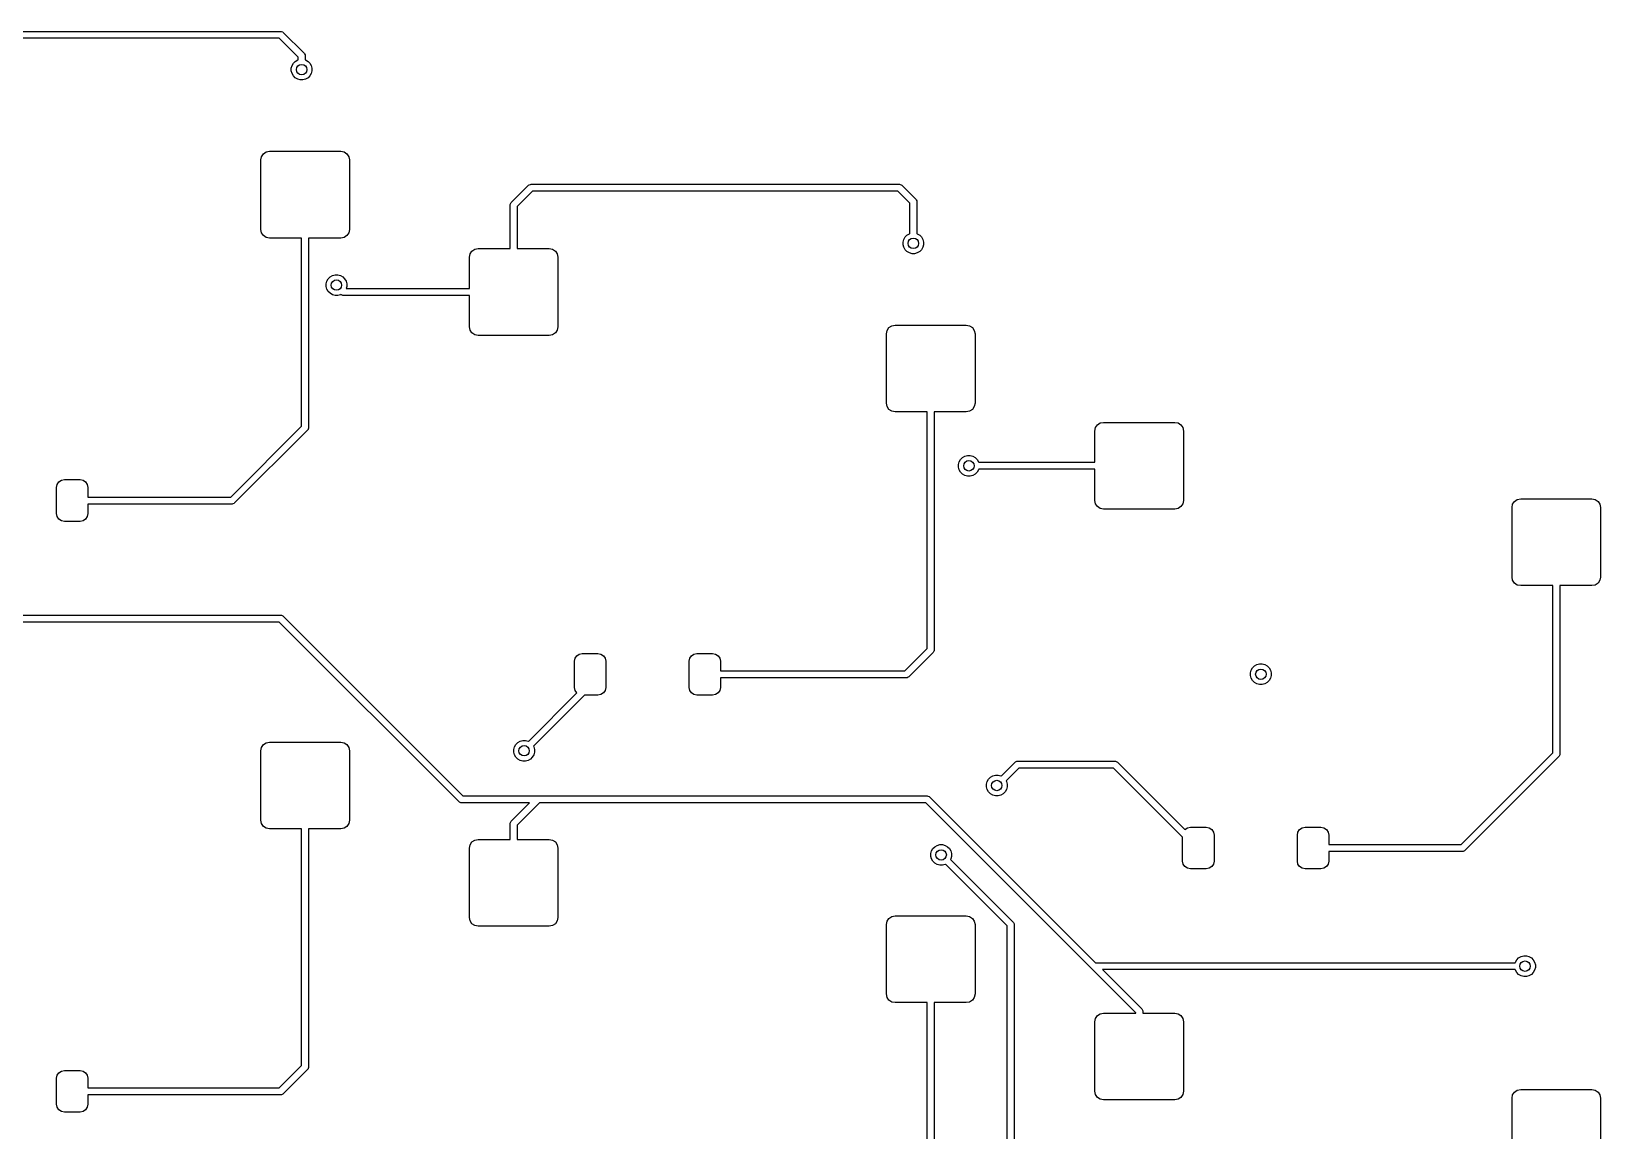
# Model space of a CAD drawing. Extents: x -0.32 to 5.67, y -3.44 to 0.73.
# Drawn here: x 2.151 to 3.928, y -0.517 to 0.728 of the extents above; entities that cross this region are included whole.
import ezdxf

# ---------------------------------------------------------------- set-up
doc = ezdxf.new("R2010")
doc.units = 0
doc.header["$MEASUREMENT"] = 0
doc.layers.add('BLACK', color=7, linetype='CONTINUOUS')

msp = doc.modelspace()

# ---------------------------------------------------------------- linework, layer by layer
at = {"layer": 'BLACK', "linetype": 'CONTINUOUS'}
for p, q in [((2.0157, 0.7283), (2.4331, 0.7283)), ((2.4314, 0.7205), (2.0174, 0.7205)), ((2.4528, 0.6992), (2.4314, 0.7205)), ((2.4331, 0.7283), (2.4338, 0.7283)), ((2.4338, 0.7283), (2.4353, 0.7277)), ((2.4353, 0.7277), (2.4359, 0.7272)), ((2.4359, 0.7272), (2.4595, 0.7036)), ((2.4473, 0.6922), (2.4495, 0.6944)), ((2.4495, 0.6944), (2.4522, 0.696)), ((2.4522, 0.696), (2.4528, 0.6961)), ((2.4528, 0.6961), (2.4528, 0.6992)), ((2.4595, 0.7036), (2.46, 0.703)), ((2.46, 0.703), (2.4606, 0.7016)), ((2.4606, 0.7016), (2.4606, 0.7008)), ((2.4606, 0.7008), (2.4606, 0.6961)), ((2.4606, 0.6961), (2.4612, 0.696)), ((2.4612, 0.696), (2.4639, 0.6944)), ((2.4639, 0.6944), (2.4661, 0.6922)), ((2.445, 0.6866), (2.4458, 0.6896)), ((2.445, 0.6835), (2.445, 0.6866)), ((2.4458, 0.6805), (2.445, 0.6835)), ((2.4458, 0.6896), (2.4473, 0.6922)), ((2.4473, 0.6778), (2.4458, 0.6805)), ((2.4495, 0.6757), (2.4473, 0.6778)), ((2.4522, 0.6741), (2.4495, 0.6757)), ((2.4639, 0.6757), (2.4612, 0.6741)), ((2.4661, 0.6778), (2.4639, 0.6757)), ((2.4661, 0.6922), (2.4676, 0.6896)), ((2.4676, 0.6805), (2.4661, 0.6778)), ((2.4676, 0.6896), (2.4684, 0.6866)), ((2.4684, 0.6835), (2.4676, 0.6805)), ((2.4684, 0.6866), (2.4684, 0.6835)), ((2.4552, 0.6733), (2.4522, 0.6741)), ((2.4582, 0.6733), (2.4552, 0.6733)), ((2.4612, 0.6741), (2.4582, 0.6733)), ((2.4112, 0.5864), (2.4133, 0.5896)), ((2.4133, 0.5896), (2.4165, 0.5918)), ((2.4165, 0.5918), (2.4203, 0.5925)), ((2.4203, 0.5925), (2.501, 0.5925)), ((2.501, 0.5925), (2.5048, 0.5918)), ((2.5048, 0.5918), (2.5079, 0.5896)), ((2.5079, 0.5896), (2.5101, 0.5864)), ((2.4104, 0.5827), (2.4112, 0.5864)), ((2.4104, 0.5039), (2.4104, 0.5827)), ((2.5101, 0.5864), (2.5108, 0.5827)), ((2.5108, 0.5827), (2.5108, 0.5039)), ((2.6941, 0.5343), (2.7138, 0.554)), ((2.7138, 0.554), (2.7143, 0.5545)), ((2.7143, 0.5545), (2.7158, 0.555)), ((2.7158, 0.555), (2.7165, 0.5551)), ((2.7165, 0.5551), (3.1339, 0.5551)), ((3.1339, 0.5551), (3.1346, 0.555)), ((3.1346, 0.555), (3.136, 0.5545)), ((3.136, 0.5545), (3.1366, 0.554)), ((3.1366, 0.554), (3.1524, 0.5382)), ((2.693, 0.5323), (2.6936, 0.5337)), ((2.6936, 0.5337), (2.6941, 0.5343)), ((2.7182, 0.5472), (2.7008, 0.5299)), ((3.1322, 0.5472), (2.7182, 0.5472)), ((3.1457, 0.5338), (3.1322, 0.5472)), ((3.1457, 0.4993), (3.1457, 0.5338)), ((3.1524, 0.5382), (3.1529, 0.5376)), ((3.1529, 0.5376), (3.1529, 0.5376)), ((3.1529, 0.5376), (3.1535, 0.5362)), ((3.1535, 0.5362), (3.1535, 0.5354)), ((3.1535, 0.5354), (3.1535, 0.4993)), ((2.6929, 0.5315), (2.693, 0.5323)), ((2.6929, 0.4823), (2.6929, 0.5315)), ((2.7008, 0.5299), (2.7008, 0.4823)), ((2.4112, 0.5002), (2.4104, 0.5039)), ((2.4133, 0.497), (2.4112, 0.5002)), ((2.5101, 0.5002), (2.5079, 0.497)), ((2.5108, 0.5039), (2.5101, 0.5002)), ((3.1424, 0.4976), (3.1451, 0.4991)), ((3.1451, 0.4991), (3.1457, 0.4993)), ((3.1535, 0.4993), (3.1541, 0.4991)), ((3.1541, 0.4991), (3.1568, 0.4976)), ((2.4165, 0.4948), (2.4133, 0.497)), ((2.4203, 0.4941), (2.4165, 0.4948)), ((2.4567, 0.4941), (2.4203, 0.4941)), ((2.4567, 0.2812), (2.4567, 0.4941)), ((2.501, 0.4941), (2.4646, 0.4941)), ((2.4646, 0.4941), (2.4646, 0.2795)), ((2.5048, 0.4948), (2.501, 0.4941)), ((2.5079, 0.497), (2.5048, 0.4948)), ((2.6495, 0.4794), (2.6527, 0.4815)), ((2.6527, 0.4815), (2.6565, 0.4823)), ((2.6565, 0.4823), (2.6929, 0.4823)), ((2.7008, 0.4823), (2.7372, 0.4823)), ((2.7372, 0.4823), (2.741, 0.4815)), ((2.741, 0.4815), (2.7442, 0.4794)), ((3.1379, 0.4897), (3.1387, 0.4927)), ((3.1379, 0.4866), (3.1379, 0.4897)), ((3.1387, 0.4837), (3.1379, 0.4866)), ((3.1387, 0.4927), (3.1402, 0.4954)), ((3.1402, 0.481), (3.1387, 0.4837)), ((3.1402, 0.4954), (3.1424, 0.4976)), ((3.1424, 0.4788), (3.1402, 0.481)), ((3.1568, 0.4976), (3.159, 0.4954)), ((3.159, 0.481), (3.1568, 0.4788)), ((3.159, 0.4954), (3.1605, 0.4927)), ((3.1605, 0.4837), (3.159, 0.481)), ((3.1605, 0.4927), (3.1613, 0.4897)), ((3.1613, 0.4866), (3.1605, 0.4837)), ((3.1613, 0.4897), (3.1613, 0.4866)), ((2.6467, 0.4724), (2.6474, 0.4762)), ((2.6467, 0.437), (2.6467, 0.4724)), ((2.6474, 0.4762), (2.6495, 0.4794)), ((2.7442, 0.4794), (2.7463, 0.4762)), ((2.7463, 0.4762), (2.747, 0.4724)), ((2.747, 0.4724), (2.747, 0.3937)), ((3.1451, 0.4773), (3.1424, 0.4788)), ((3.1481, 0.4765), (3.1451, 0.4773)), ((3.1511, 0.4765), (3.1481, 0.4765)), ((3.1541, 0.4773), (3.1511, 0.4765)), ((3.1568, 0.4788), (3.1541, 0.4773)), ((2.4844, 0.4425), (2.4852, 0.4455)), ((2.4852, 0.4455), (2.4867, 0.4481)), ((2.4867, 0.4481), (2.4889, 0.4503)), ((2.4889, 0.4503), (2.4915, 0.4519)), ((2.4915, 0.4519), (2.4945, 0.4527)), ((2.4945, 0.4527), (2.4976, 0.4527)), ((2.4976, 0.4527), (2.5006, 0.4519)), ((2.5006, 0.4519), (2.5033, 0.4503)), ((2.5033, 0.4503), (2.5054, 0.4481)), ((2.5054, 0.4481), (2.507, 0.4455)), ((2.507, 0.4455), (2.5078, 0.4425)), ((2.4844, 0.4394), (2.4844, 0.4425)), ((2.4852, 0.4364), (2.4844, 0.4394)), ((2.4867, 0.4338), (2.4852, 0.4364)), ((2.4889, 0.4316), (2.4867, 0.4338)), ((2.4915, 0.43), (2.4889, 0.4316)), ((2.4945, 0.4292), (2.4915, 0.43)), ((2.4976, 0.4292), (2.4945, 0.4292)), ((2.5006, 0.43), (2.4976, 0.4292)), ((2.5011, 0.4303), (2.5006, 0.43)), ((2.5012, 0.4303), (2.5011, 0.4303)), ((2.5017, 0.4298), (2.5012, 0.4303)), ((2.5032, 0.4292), (2.5017, 0.4298)), ((2.5039, 0.4291), (2.5032, 0.4292)), ((2.6467, 0.4291), (2.5039, 0.4291)), ((2.5078, 0.4394), (2.5071, 0.437)), ((2.5071, 0.437), (2.6467, 0.437)), ((2.5078, 0.4425), (2.5078, 0.4394)), ((2.6467, 0.3937), (2.6467, 0.4291)), ((2.6474, 0.3899), (2.6467, 0.3937)), ((2.747, 0.3937), (2.7463, 0.3899)), ((3.1198, 0.3896), (3.122, 0.3928)), ((3.122, 0.3928), (3.1252, 0.3949)), ((3.1252, 0.3949), (3.1289, 0.3957)), ((3.1289, 0.3957), (3.2096, 0.3957)), ((3.2096, 0.3957), (3.2134, 0.3949)), ((3.2134, 0.3949), (3.2166, 0.3928)), ((3.2166, 0.3928), (3.2187, 0.3896)), ((2.6495, 0.3867), (2.6474, 0.3899)), ((2.6527, 0.3846), (2.6495, 0.3867)), ((2.6565, 0.3839), (2.6527, 0.3846)), ((2.7372, 0.3839), (2.6565, 0.3839)), ((2.741, 0.3846), (2.7372, 0.3839)), ((2.7442, 0.3867), (2.741, 0.3846)), ((2.7463, 0.3899), (2.7442, 0.3867)), ((3.1191, 0.3858), (3.1198, 0.3896)), ((3.1191, 0.3071), (3.1191, 0.3858)), ((3.2187, 0.3896), (3.2195, 0.3858)), ((3.2195, 0.3858), (3.2195, 0.3071)), ((3.1198, 0.3033), (3.1191, 0.3071)), ((3.122, 0.3001), (3.1198, 0.3033)), ((3.2187, 0.3033), (3.2166, 0.3001)), ((3.2195, 0.3071), (3.2187, 0.3033)), ((3.1252, 0.298), (3.122, 0.3001)), ((3.1289, 0.2972), (3.1252, 0.298)), ((3.1654, 0.2972), (3.1289, 0.2972)), ((3.1654, 0.0292), (3.1654, 0.2972)), ((3.2096, 0.2972), (3.1732, 0.2972)), ((3.1732, 0.2972), (3.1732, 0.0276)), ((3.2134, 0.298), (3.2096, 0.2972)), ((3.2166, 0.3001), (3.2134, 0.298)), ((3.3582, 0.2826), (3.3614, 0.2847)), ((3.3614, 0.2847), (3.3652, 0.2854)), ((3.3652, 0.2854), (3.4459, 0.2854)), ((3.4459, 0.2854), (3.4496, 0.2847)), ((3.4496, 0.2847), (3.4528, 0.2826)), ((2.3763, 0.2008), (2.4567, 0.2812)), ((2.4634, 0.2767), (2.3807, 0.1941)), ((2.4639, 0.2773), (2.4634, 0.2767)), ((2.4641, 0.2778), (2.4639, 0.2773)), ((2.4645, 0.2788), (2.4641, 0.2778)), ((2.4646, 0.2795), (2.4645, 0.2788)), ((3.3553, 0.2756), (3.3561, 0.2794)), ((3.3553, 0.2402), (3.3553, 0.2756)), ((3.3561, 0.2794), (3.3582, 0.2826)), ((3.4528, 0.2826), (3.455, 0.2794)), ((3.455, 0.2794), (3.4557, 0.2756)), ((3.4557, 0.2756), (3.4557, 0.1969)), ((3.2009, 0.2378), (3.2017, 0.2407)), ((3.2009, 0.2347), (3.2009, 0.2378)), ((3.2017, 0.2317), (3.2009, 0.2347)), ((3.2017, 0.2407), (3.2032, 0.2434)), ((3.2032, 0.229), (3.2017, 0.2317)), ((3.2032, 0.2434), (3.2054, 0.2456)), ((3.2054, 0.2456), (3.2081, 0.2471)), ((3.2081, 0.2471), (3.2111, 0.2479)), ((3.2111, 0.2479), (3.2141, 0.2479)), ((3.2141, 0.2479), (3.2171, 0.2471)), ((3.2171, 0.2471), (3.2198, 0.2456)), ((3.2198, 0.2456), (3.222, 0.2434)), ((3.222, 0.2434), (3.2235, 0.2407)), ((3.2235, 0.2317), (3.222, 0.229)), ((3.2235, 0.2407), (3.2237, 0.2402)), ((3.2237, 0.2323), (3.2235, 0.2317)), ((3.2237, 0.2402), (3.3553, 0.2402)), ((3.3553, 0.2323), (3.2237, 0.2323)), ((3.3553, 0.1969), (3.3553, 0.2323)), ((2.1791, 0.2116), (2.1798, 0.215)), ((2.1798, 0.215), (2.1817, 0.2179)), ((2.1817, 0.2179), (2.1846, 0.2198)), ((2.1846, 0.2198), (2.188, 0.2205)), ((2.188, 0.2205), (2.2057, 0.2205)), ((2.2057, 0.2205), (2.2091, 0.2198)), ((2.2091, 0.2198), (2.212, 0.2179)), ((2.212, 0.2179), (2.2139, 0.215)), ((2.2139, 0.215), (2.2146, 0.2116)), ((3.2054, 0.2269), (3.2032, 0.229)), ((3.2081, 0.2253), (3.2054, 0.2269)), ((3.2111, 0.2245), (3.2081, 0.2253)), ((3.2141, 0.2245), (3.2111, 0.2245)), ((3.2171, 0.2253), (3.2141, 0.2245)), ((3.2198, 0.2269), (3.2171, 0.2253)), ((3.222, 0.229), (3.2198, 0.2269)), ((2.1791, 0.1821), (2.1791, 0.2116)), ((2.2146, 0.2116), (2.2146, 0.2008)), ((2.2146, 0.2008), (2.3763, 0.2008)), ((3.3561, 0.1931), (3.3553, 0.1969)), ((3.4557, 0.1969), (3.455, 0.1931)), ((3.8285, 0.1927), (3.8306, 0.1959)), ((3.8306, 0.1959), (3.8338, 0.1981)), ((3.8338, 0.1981), (3.8376, 0.1988)), ((3.8376, 0.1988), (3.9183, 0.1988)), ((3.9183, 0.1988), (3.9221, 0.1981)), ((3.9221, 0.1981), (3.9253, 0.1959)), ((3.9253, 0.1959), (3.9274, 0.1927)), ((2.1798, 0.1787), (2.1791, 0.1821)), ((2.1817, 0.1758), (2.1798, 0.1787)), ((2.2139, 0.1787), (2.212, 0.1758)), ((2.2146, 0.1821), (2.2139, 0.1787)), ((2.378, 0.1929), (2.2146, 0.1929)), ((2.2146, 0.1929), (2.2146, 0.1821)), ((2.3787, 0.193), (2.378, 0.1929)), ((2.3801, 0.1936), (2.3787, 0.193)), ((2.3807, 0.1941), (2.3801, 0.1936)), ((3.3582, 0.1899), (3.3561, 0.1931)), ((3.3614, 0.1878), (3.3582, 0.1899)), ((3.3652, 0.187), (3.3614, 0.1878)), ((3.4459, 0.187), (3.3652, 0.187)), ((3.4496, 0.1878), (3.4459, 0.187)), ((3.4528, 0.1899), (3.4496, 0.1878)), ((3.455, 0.1931), (3.4528, 0.1899)), ((3.8278, 0.189), (3.8285, 0.1927)), ((3.8278, 0.1102), (3.8278, 0.189)), ((3.9274, 0.1927), (3.9281, 0.189)), ((3.9281, 0.189), (3.9281, 0.1102)), ((2.1846, 0.1739), (2.1817, 0.1758)), ((2.188, 0.1732), (2.1846, 0.1739)), ((2.2057, 0.1732), (2.188, 0.1732)), ((2.2091, 0.1739), (2.2057, 0.1732)), ((2.212, 0.1758), (2.2091, 0.1739)), ((3.8285, 0.1065), (3.8278, 0.1102)), ((3.9281, 0.1102), (3.9274, 0.1065)), ((3.8306, 0.1033), (3.8285, 0.1065)), ((3.8338, 0.1011), (3.8306, 0.1033)), ((3.8376, 0.1004), (3.8338, 0.1011)), ((3.874, 0.1004), (3.8376, 0.1004)), ((3.874, -0.0889), (3.874, 0.1004)), ((3.9183, 0.1004), (3.8819, 0.1004)), ((3.8819, 0.1004), (3.8819, -0.0906)), ((3.9221, 0.1011), (3.9183, 0.1004)), ((3.9253, 0.1033), (3.9221, 0.1011)), ((3.9274, 0.1065), (3.9253, 0.1033)), ((2.0236, 0.0669), (2.4331, 0.0669)), ((2.4173, 0.0591), (2.0253, 0.0591)), ((2.4314, 0.0591), (2.4173, 0.0591)), ((2.635, -0.1445), (2.4314, 0.0591)), ((2.4331, 0.0669), (2.4338, 0.0669)), ((2.4338, 0.0669), (2.4353, 0.0663)), ((2.4353, 0.0663), (2.4359, 0.0658)), ((2.4359, 0.0658), (2.6394, -0.1378)), ((2.7657, 0.0148), (2.7664, 0.0182)), ((2.7664, 0.0182), (2.7683, 0.021)), ((2.7683, 0.021), (2.7712, 0.0229)), ((2.7712, 0.0229), (2.7746, 0.0236)), ((2.7746, 0.0236), (2.7923, 0.0236)), ((2.7923, 0.0236), (2.7957, 0.0229)), ((2.7957, 0.0229), (2.7986, 0.021)), ((2.7986, 0.021), (2.8005, 0.0182)), ((2.8005, 0.0182), (2.8012, 0.0148)), ((2.8957, 0.0148), (2.8963, 0.0182)), ((2.8963, 0.0182), (2.8983, 0.021)), ((2.8983, 0.021), (2.9011, 0.0229)), ((2.9011, 0.0229), (2.9045, 0.0236)), ((2.9045, 0.0236), (2.9222, 0.0236)), ((2.9222, 0.0236), (2.9256, 0.0229)), ((2.9256, 0.0229), (2.9285, 0.021)), ((2.9285, 0.021), (2.9304, 0.0182)), ((2.9304, 0.0182), (2.9311, 0.0148)), ((3.1401, 0.0039), (3.1654, 0.0292)), ((3.1721, 0.0248), (3.1445, -0.0028)), ((3.1726, 0.0254), (3.1721, 0.0248)), ((3.1727, 0.0258), (3.1726, 0.0254)), ((3.1732, 0.0268), (3.1727, 0.0258)), ((3.1732, 0.0276), (3.1732, 0.0268)), ((2.7657, -0.0148), (2.7657, 0.0148)), ((2.8012, 0.0148), (2.8012, -0.0148)), ((2.8957, -0.0148), (2.8957, 0.0148)), ((2.9311, 0.0148), (2.9311, 0.0039)), ((2.9311, 0.0039), (3.1401, 0.0039)), ((3.5316, 0.0015), (3.5324, 0.0045)), ((3.5316, -0.0015), (3.5316, 0.0015)), ((3.5324, 0.0045), (3.5339, 0.0072)), ((3.5339, 0.0072), (3.5361, 0.0094)), ((3.5361, 0.0094), (3.5388, 0.0109)), ((3.5388, 0.0109), (3.5418, 0.0117)), ((3.5418, 0.0117), (3.5448, 0.0117)), ((3.5448, 0.0117), (3.5478, 0.0109)), ((3.5478, 0.0109), (3.5505, 0.0094)), ((3.5505, 0.0094), (3.5527, 0.0072)), ((3.5527, 0.0072), (3.5542, 0.0045)), ((3.5542, 0.0045), (3.555, 0.0015)), ((3.555, 0.0015), (3.555, -0.0015)), ((2.7664, -0.0182), (2.7657, -0.0148)), ((2.8012, -0.0148), (2.8005, -0.0182)), ((2.8963, -0.0182), (2.8957, -0.0148)), ((2.9311, -0.0148), (2.9304, -0.0182)), ((3.1417, -0.0039), (2.9311, -0.0039)), ((2.9311, -0.0039), (2.9311, -0.0148)), ((3.1425, -0.0039), (3.1417, -0.0039)), ((3.1439, -0.0033), (3.1425, -0.0039)), ((3.1445, -0.0028), (3.1439, -0.0033)), ((3.5324, -0.0045), (3.5316, -0.0015)), ((3.5339, -0.0072), (3.5324, -0.0045)), ((3.5361, -0.0094), (3.5339, -0.0072)), ((3.5388, -0.0109), (3.5361, -0.0094)), ((3.5418, -0.0117), (3.5388, -0.0109)), ((3.5448, -0.0117), (3.5418, -0.0117)), ((3.5478, -0.0109), (3.5448, -0.0117)), ((3.5505, -0.0094), (3.5478, -0.0109)), ((3.5527, -0.0072), (3.5505, -0.0094)), ((3.5542, -0.0045), (3.5527, -0.0072)), ((3.555, -0.0015), (3.5542, -0.0045)), ((2.7137, -0.076), (2.7685, -0.0212)), ((2.7772, -0.0236), (2.7193, -0.0816)), ((2.7683, -0.021), (2.7664, -0.0182)), ((2.7685, -0.0212), (2.7683, -0.021)), ((2.7923, -0.0236), (2.7772, -0.0236)), ((2.7957, -0.0229), (2.7923, -0.0236)), ((2.7986, -0.021), (2.7957, -0.0229)), ((2.8005, -0.0182), (2.7986, -0.021)), ((2.8983, -0.021), (2.8963, -0.0182)), ((2.9011, -0.0229), (2.8983, -0.021)), ((2.9045, -0.0236), (2.9011, -0.0229)), ((2.9222, -0.0236), (2.9045, -0.0236)), ((2.9256, -0.0229), (2.9222, -0.0236)), ((2.9285, -0.021), (2.9256, -0.0229)), ((2.9304, -0.0182), (2.9285, -0.021)), ((2.4104, -0.0866), (2.4112, -0.0828)), ((2.4104, -0.1654), (2.4104, -0.0866)), ((2.4112, -0.0828), (2.4133, -0.0797)), ((2.4133, -0.0797), (2.4165, -0.0775)), ((2.4165, -0.0775), (2.4203, -0.0768)), ((2.4203, -0.0768), (2.501, -0.0768)), ((2.501, -0.0768), (2.5048, -0.0775)), ((2.5048, -0.0775), (2.5079, -0.0797)), ((2.5079, -0.0797), (2.5101, -0.0828)), ((2.5101, -0.0828), (2.5108, -0.0866)), ((2.5108, -0.0866), (2.5108, -0.1654)), ((2.697, -0.0851), (2.6977, -0.0821)), ((2.697, -0.0882), (2.697, -0.0851)), ((2.6977, -0.0911), (2.697, -0.0882)), ((2.6977, -0.0821), (2.6993, -0.0794)), ((2.6993, -0.0794), (2.7015, -0.0772)), ((2.7015, -0.0772), (2.7041, -0.0757)), ((2.7041, -0.0757), (2.7071, -0.0749)), ((2.7071, -0.0749), (2.7102, -0.0749)), ((2.7102, -0.0749), (2.7132, -0.0757)), ((2.7132, -0.0757), (2.7137, -0.076)), ((2.7193, -0.0816), (2.7196, -0.0821)), ((2.7196, -0.0821), (2.7204, -0.0851)), ((2.7204, -0.0882), (2.7196, -0.0911)), ((2.7204, -0.0851), (2.7204, -0.0882)), ((2.6993, -0.0938), (2.6977, -0.0911)), ((2.7015, -0.096), (2.6993, -0.0938)), ((2.7041, -0.0975), (2.7015, -0.096)), ((2.7071, -0.0983), (2.7041, -0.0975)), ((2.7102, -0.0983), (2.7071, -0.0983)), ((2.7132, -0.0975), (2.7102, -0.0983)), ((2.7159, -0.096), (2.7132, -0.0975)), ((2.718, -0.0938), (2.7159, -0.096)), ((2.7196, -0.0911), (2.718, -0.0938)), ((3.2491, -0.1154), (3.2649, -0.0996)), ((3.2693, -0.1063), (3.2547, -0.1209)), ((3.2649, -0.0996), (3.2655, -0.0991)), ((3.2655, -0.0991), (3.2669, -0.0985)), ((3.2669, -0.0985), (3.2677, -0.0984)), ((3.2677, -0.0984), (3.378, -0.0984)), ((3.3763, -0.1063), (3.2693, -0.1063)), ((3.4547, -0.1847), (3.3763, -0.1063)), ((3.378, -0.0984), (3.3787, -0.0985)), ((3.3787, -0.0985), (3.3801, -0.0991)), ((3.3801, -0.0991), (3.3807, -0.0996)), ((3.3807, -0.0996), (3.4572, -0.176)), ((3.77, -0.1929), (3.874, -0.0889)), ((3.8807, -0.0933), (3.7744, -0.1996)), ((3.8812, -0.0927), (3.8807, -0.0933)), ((3.8818, -0.0913), (3.8812, -0.0927)), ((3.8819, -0.0906), (3.8818, -0.0913)), ((3.2324, -0.1244), (3.2332, -0.1215)), ((3.2332, -0.1215), (3.2347, -0.1188)), ((3.2347, -0.1188), (3.2369, -0.1166)), ((3.2369, -0.1166), (3.2396, -0.1151)), ((3.2396, -0.1151), (3.2426, -0.1143)), ((3.2426, -0.1143), (3.2456, -0.1143)), ((3.2456, -0.1143), (3.2486, -0.1151)), ((3.2486, -0.1151), (3.2491, -0.1154)), ((3.2547, -0.1209), (3.255, -0.1215)), ((3.255, -0.1215), (3.2558, -0.1244)), ((2.6394, -0.1378), (2.7244, -0.1378)), ((2.7244, -0.1378), (3.1654, -0.1378)), ((3.1654, -0.1378), (3.1661, -0.1379)), ((3.1661, -0.1379), (3.1675, -0.1385)), ((3.1675, -0.1385), (3.1681, -0.1389)), ((3.1681, -0.1389), (3.356, -0.3268)), ((3.2324, -0.1275), (3.2324, -0.1244)), ((3.2332, -0.1305), (3.2324, -0.1275)), ((3.2347, -0.1332), (3.2332, -0.1305)), ((3.2369, -0.1354), (3.2347, -0.1332)), ((3.2396, -0.1369), (3.2369, -0.1354)), ((3.2426, -0.1377), (3.2396, -0.1369)), ((3.2456, -0.1377), (3.2426, -0.1377)), ((3.2486, -0.1369), (3.2456, -0.1377)), ((3.2513, -0.1354), (3.2486, -0.1369)), ((3.2535, -0.1332), (3.2513, -0.1354)), ((3.255, -0.1305), (3.2535, -0.1332)), ((3.2558, -0.1275), (3.255, -0.1305)), ((3.2558, -0.1244), (3.2558, -0.1275)), ((2.6356, -0.145), (2.635, -0.1445)), ((2.637, -0.1456), (2.6356, -0.145)), ((2.6378, -0.1457), (2.637, -0.1456)), ((2.7149, -0.1457), (2.6378, -0.1457)), ((2.6941, -0.1665), (2.7149, -0.1457)), ((2.726, -0.1457), (2.7008, -0.1709)), ((3.1637, -0.1457), (2.726, -0.1457)), ((3.3515, -0.3335), (3.1637, -0.1457)), ((2.4112, -0.1691), (2.4104, -0.1654)), ((2.4133, -0.1723), (2.4112, -0.1691)), ((2.4165, -0.1744), (2.4133, -0.1723)), ((2.4203, -0.1752), (2.4165, -0.1744)), ((2.4567, -0.1752), (2.4203, -0.1752)), ((2.4567, -0.4433), (2.4567, -0.1752)), ((2.501, -0.1752), (2.4646, -0.1752)), ((2.4646, -0.1752), (2.4646, -0.4449)), ((2.5048, -0.1744), (2.501, -0.1752)), ((2.5079, -0.1723), (2.5048, -0.1744)), ((2.5101, -0.1691), (2.5079, -0.1723)), ((2.5108, -0.1654), (2.5101, -0.1691)), ((2.6929, -0.1693), (2.693, -0.1685)), ((2.6929, -0.187), (2.6929, -0.1693)), ((2.693, -0.1685), (2.6936, -0.1671)), ((2.6936, -0.1671), (2.6941, -0.1665)), ((2.7008, -0.1709), (2.7008, -0.187)), ((3.4572, -0.176), (3.4573, -0.1758)), ((3.4573, -0.1758), (3.4602, -0.1739)), ((3.4602, -0.1739), (3.4636, -0.1732)), ((3.4636, -0.1732), (3.4813, -0.1732)), ((3.4813, -0.1732), (3.4847, -0.1739)), ((3.4847, -0.1739), (3.4876, -0.1758)), ((3.4876, -0.1758), (3.4895, -0.1787)), ((3.5853, -0.1787), (3.5872, -0.1758)), ((3.5872, -0.1758), (3.5901, -0.1739)), ((3.5901, -0.1739), (3.5935, -0.1732)), ((3.5935, -0.1732), (3.6112, -0.1732)), ((3.6112, -0.1732), (3.6146, -0.1739)), ((3.6146, -0.1739), (3.6175, -0.1758)), ((3.6175, -0.1758), (3.6194, -0.1787)), ((2.6467, -0.1969), (2.6474, -0.1931)), ((2.6474, -0.1931), (2.6495, -0.1899)), ((2.6495, -0.1899), (2.6527, -0.1878)), ((2.6527, -0.1878), (2.6565, -0.187)), ((2.6565, -0.187), (2.6929, -0.187)), ((2.7008, -0.187), (2.7372, -0.187)), ((2.7372, -0.187), (2.741, -0.1878)), ((2.741, -0.1878), (2.7442, -0.1899)), ((2.7442, -0.1899), (2.7463, -0.1931)), ((2.7463, -0.1931), (2.747, -0.1969)), ((3.1717, -0.1975), (3.1739, -0.1954)), ((3.1739, -0.1954), (3.1766, -0.1938)), ((3.1766, -0.1938), (3.1796, -0.193)), ((3.1796, -0.193), (3.1826, -0.193)), ((3.1826, -0.193), (3.1856, -0.1938)), ((3.1856, -0.1938), (3.1883, -0.1954)), ((3.1883, -0.1954), (3.1905, -0.1975)), ((3.4547, -0.2116), (3.4547, -0.1847)), ((3.4895, -0.1787), (3.4902, -0.1821)), ((3.4902, -0.1821), (3.4902, -0.2116)), ((3.5846, -0.1821), (3.5853, -0.1787)), ((3.5846, -0.2116), (3.5846, -0.1821)), ((3.6194, -0.1787), (3.6201, -0.1821)), ((3.6201, -0.1821), (3.6201, -0.1929)), ((3.6201, -0.1929), (3.77, -0.1929)), ((2.6467, -0.2756), (2.6467, -0.1969)), ((2.747, -0.1969), (2.747, -0.2756)), ((3.1694, -0.2032), (3.1702, -0.2002)), ((3.1694, -0.2063), (3.1694, -0.2032)), ((3.1702, -0.2092), (3.1694, -0.2063)), ((3.1702, -0.2002), (3.1717, -0.1975)), ((3.1717, -0.2119), (3.1702, -0.2092)), ((3.1739, -0.2141), (3.1717, -0.2119)), ((3.1905, -0.1975), (3.192, -0.2002)), ((3.192, -0.2092), (3.1917, -0.2098)), ((3.1917, -0.2098), (3.2626, -0.2807)), ((3.192, -0.2002), (3.1928, -0.2032)), ((3.1928, -0.2063), (3.192, -0.2092)), ((3.1928, -0.2032), (3.1928, -0.2063)), ((3.4554, -0.215), (3.4547, -0.2116)), ((3.4902, -0.2116), (3.4895, -0.215)), ((3.5853, -0.215), (3.5846, -0.2116)), ((3.6201, -0.2116), (3.6194, -0.215)), ((3.7717, -0.2008), (3.6201, -0.2008)), ((3.6201, -0.2008), (3.6201, -0.2116)), ((3.7724, -0.2007), (3.7717, -0.2008)), ((3.7738, -0.2001), (3.7724, -0.2007)), ((3.7744, -0.1996), (3.7738, -0.2001)), ((3.1766, -0.2156), (3.1739, -0.2141)), ((3.1796, -0.2164), (3.1766, -0.2156)), ((3.1826, -0.2164), (3.1796, -0.2164)), ((3.1856, -0.2156), (3.1826, -0.2164)), ((3.1861, -0.2153), (3.1856, -0.2156)), ((3.2559, -0.2851), (3.1861, -0.2153)), ((3.4573, -0.2179), (3.4554, -0.215)), ((3.4602, -0.2198), (3.4573, -0.2179)), ((3.4636, -0.2205), (3.4602, -0.2198)), ((3.4813, -0.2205), (3.4636, -0.2205)), ((3.4847, -0.2198), (3.4813, -0.2205)), ((3.4876, -0.2179), (3.4847, -0.2198)), ((3.4895, -0.215), (3.4876, -0.2179)), ((3.5872, -0.2179), (3.5853, -0.215)), ((3.5901, -0.2198), (3.5872, -0.2179)), ((3.5935, -0.2205), (3.5901, -0.2198)), ((3.6112, -0.2205), (3.5935, -0.2205)), ((3.6146, -0.2198), (3.6112, -0.2205)), ((3.6175, -0.2179), (3.6146, -0.2198)), ((3.6194, -0.215), (3.6175, -0.2179)), ((2.6474, -0.2794), (2.6467, -0.2756)), ((2.6495, -0.2826), (2.6474, -0.2794)), ((2.6527, -0.2847), (2.6495, -0.2826)), ((2.7442, -0.2826), (2.741, -0.2847)), ((2.7463, -0.2794), (2.7442, -0.2826)), ((2.747, -0.2756), (2.7463, -0.2794)), ((3.1191, -0.2835), (3.1198, -0.2797)), ((3.1191, -0.3622), (3.1191, -0.2835)), ((3.1198, -0.2797), (3.122, -0.2765)), ((3.122, -0.2765), (3.1252, -0.2744)), ((3.1252, -0.2744), (3.1289, -0.2736)), ((3.1289, -0.2736), (3.2096, -0.2736)), ((3.2096, -0.2736), (3.2134, -0.2744)), ((3.2134, -0.2744), (3.2166, -0.2765)), ((3.2166, -0.2765), (3.2187, -0.2797)), ((3.2187, -0.2797), (3.2195, -0.2835)), ((3.2195, -0.2835), (3.2195, -0.3622)), ((3.2626, -0.2807), (3.2631, -0.2813)), ((3.2631, -0.2813), (3.2637, -0.2827)), ((3.2637, -0.2827), (3.2638, -0.2835)), ((3.2638, -0.2835), (3.2638, -0.5669)), ((2.6565, -0.2854), (2.6527, -0.2847)), ((2.7372, -0.2854), (2.6565, -0.2854)), ((2.741, -0.2847), (2.7372, -0.2854)), ((3.2559, -0.5653), (3.2559, -0.2851)), ((3.8353, -0.3213), (3.838, -0.3198)), ((3.838, -0.3198), (3.841, -0.319)), ((3.841, -0.319), (3.8441, -0.319)), ((3.8441, -0.319), (3.847, -0.3198)), ((3.847, -0.3198), (3.8497, -0.3213)), ((3.4016, -0.3835), (3.3515, -0.3335)), ((3.356, -0.3268), (3.8315, -0.3268)), ((3.8315, -0.3346), (3.3638, -0.3346)), ((3.3638, -0.3346), (3.4083, -0.3791)), ((3.8315, -0.3268), (3.8316, -0.3262)), ((3.8316, -0.3352), (3.8315, -0.3346)), ((3.8316, -0.3262), (3.8331, -0.3235)), ((3.8331, -0.3379), (3.8316, -0.3352)), ((3.8331, -0.3235), (3.8353, -0.3213)), ((3.8497, -0.3213), (3.8519, -0.3235)), ((3.8519, -0.3235), (3.8534, -0.3262)), ((3.8534, -0.3352), (3.8519, -0.3379)), ((3.8534, -0.3262), (3.8542, -0.3292)), ((3.8542, -0.3323), (3.8534, -0.3352)), ((3.8542, -0.3292), (3.8542, -0.3323)), ((3.8353, -0.3401), (3.8331, -0.3379)), ((3.838, -0.3416), (3.8353, -0.3401)), ((3.841, -0.3424), (3.838, -0.3416)), ((3.8441, -0.3424), (3.841, -0.3424)), ((3.847, -0.3416), (3.8441, -0.3424)), ((3.8497, -0.3401), (3.847, -0.3416)), ((3.8519, -0.3379), (3.8497, -0.3401)), ((3.1198, -0.366), (3.1191, -0.3622)), ((3.122, -0.3692), (3.1198, -0.366)), ((3.1252, -0.3713), (3.122, -0.3692)), ((3.1289, -0.372), (3.1252, -0.3713)), ((3.1654, -0.372), (3.1289, -0.372)), ((3.1654, -0.6244), (3.1654, -0.372)), ((3.2096, -0.372), (3.1732, -0.372)), ((3.1732, -0.372), (3.1732, -0.626)), ((3.2134, -0.3713), (3.2096, -0.372)), ((3.2166, -0.3692), (3.2134, -0.3713)), ((3.2187, -0.366), (3.2166, -0.3692)), ((3.2195, -0.3622), (3.2187, -0.366)), ((3.3553, -0.3937), (3.3561, -0.3899)), ((3.3561, -0.3899), (3.3582, -0.3867)), ((3.3582, -0.3867), (3.3614, -0.3846)), ((3.3614, -0.3846), (3.3652, -0.3839)), ((3.3652, -0.3839), (3.4016, -0.3839)), ((3.4016, -0.3839), (3.4016, -0.3835)), ((3.4083, -0.3791), (3.4088, -0.3797)), ((3.4088, -0.3797), (3.4094, -0.3811)), ((3.4094, -0.3811), (3.4094, -0.3819)), ((3.4094, -0.3819), (3.4094, -0.3839)), ((3.4094, -0.3839), (3.4459, -0.3839)), ((3.4459, -0.3839), (3.4496, -0.3846)), ((3.4496, -0.3846), (3.4528, -0.3867)), ((3.4528, -0.3867), (3.455, -0.3899)), ((3.455, -0.3899), (3.4557, -0.3937)), ((3.3553, -0.4724), (3.3553, -0.3937)), ((3.4557, -0.3937), (3.4557, -0.4724)), ((2.4314, -0.4685), (2.4567, -0.4433)), ((2.1791, -0.4577), (2.1798, -0.4543)), ((2.1791, -0.4872), (2.1791, -0.4577)), ((2.1798, -0.4543), (2.1817, -0.4514)), ((2.1817, -0.4514), (2.1846, -0.4495)), ((2.1846, -0.4495), (2.188, -0.4488)), ((2.188, -0.4488), (2.2057, -0.4488)), ((2.2057, -0.4488), (2.2091, -0.4495)), ((2.2091, -0.4495), (2.212, -0.4514)), ((2.212, -0.4514), (2.2139, -0.4543)), ((2.2139, -0.4543), (2.2146, -0.4577)), ((2.2146, -0.4577), (2.2146, -0.4685)), ((2.4634, -0.4477), (2.4359, -0.4752)), ((2.4639, -0.4471), (2.4634, -0.4477)), ((2.4641, -0.4466), (2.4639, -0.4471)), ((2.4645, -0.4456), (2.4641, -0.4466)), ((2.4646, -0.4449), (2.4645, -0.4456)), ((2.2146, -0.4685), (2.4314, -0.4685)), ((2.4331, -0.4764), (2.2146, -0.4764)), ((2.2146, -0.4764), (2.2146, -0.4872)), ((2.4338, -0.4763), (2.4331, -0.4764)), ((2.4353, -0.4757), (2.4338, -0.4763)), ((2.4359, -0.4752), (2.4353, -0.4757)), ((3.3561, -0.4762), (3.3553, -0.4724)), ((3.3582, -0.4794), (3.3561, -0.4762)), ((3.3614, -0.4815), (3.3582, -0.4794)), ((3.4528, -0.4794), (3.4496, -0.4815)), ((3.455, -0.4762), (3.4528, -0.4794)), ((3.4557, -0.4724), (3.455, -0.4762)), ((3.8278, -0.4803), (3.8285, -0.4765)), ((3.8285, -0.4765), (3.8306, -0.4734)), ((3.8306, -0.4734), (3.8338, -0.4712)), ((3.8338, -0.4712), (3.8376, -0.4705)), ((3.8376, -0.4705), (3.9183, -0.4705)), ((3.9183, -0.4705), (3.9221, -0.4712)), ((3.9221, -0.4712), (3.9253, -0.4734)), ((3.9253, -0.4734), (3.9274, -0.4765)), ((3.9274, -0.4765), (3.9281, -0.4803)), ((2.1798, -0.4906), (2.1791, -0.4872)), ((2.1817, -0.4935), (2.1798, -0.4906)), ((2.1846, -0.4954), (2.1817, -0.4935)), ((2.188, -0.4961), (2.1846, -0.4954)), ((2.2057, -0.4961), (2.188, -0.4961)), ((2.2091, -0.4954), (2.2057, -0.4961)), ((2.212, -0.4935), (2.2091, -0.4954)), ((2.2139, -0.4906), (2.212, -0.4935)), ((2.2146, -0.4872), (2.2139, -0.4906)), ((3.3652, -0.4823), (3.3614, -0.4815)), ((3.4459, -0.4823), (3.3652, -0.4823)), ((3.4496, -0.4815), (3.4459, -0.4823)), ((3.8278, -0.5591), (3.8278, -0.4803)), ((3.9281, -0.4803), (3.9281, -0.5591))]:
    msp.add_line(p, q, dxfattribs=at)
at = {"layer": 'BLACK'}
for centre in [(2.4567, 0.685), (3.1496, 0.4882), (2.4961, 0.4409), (3.2126, 0.2362), (3.5433, 0), (2.7087, -0.0866), (3.2441, -0.126), (3.1811, -0.2047), (3.8425, -0.3307)]:
    msp.add_circle(centre, 0.00591, dxfattribs=at)

doc.saveas('drawing.dxf')
